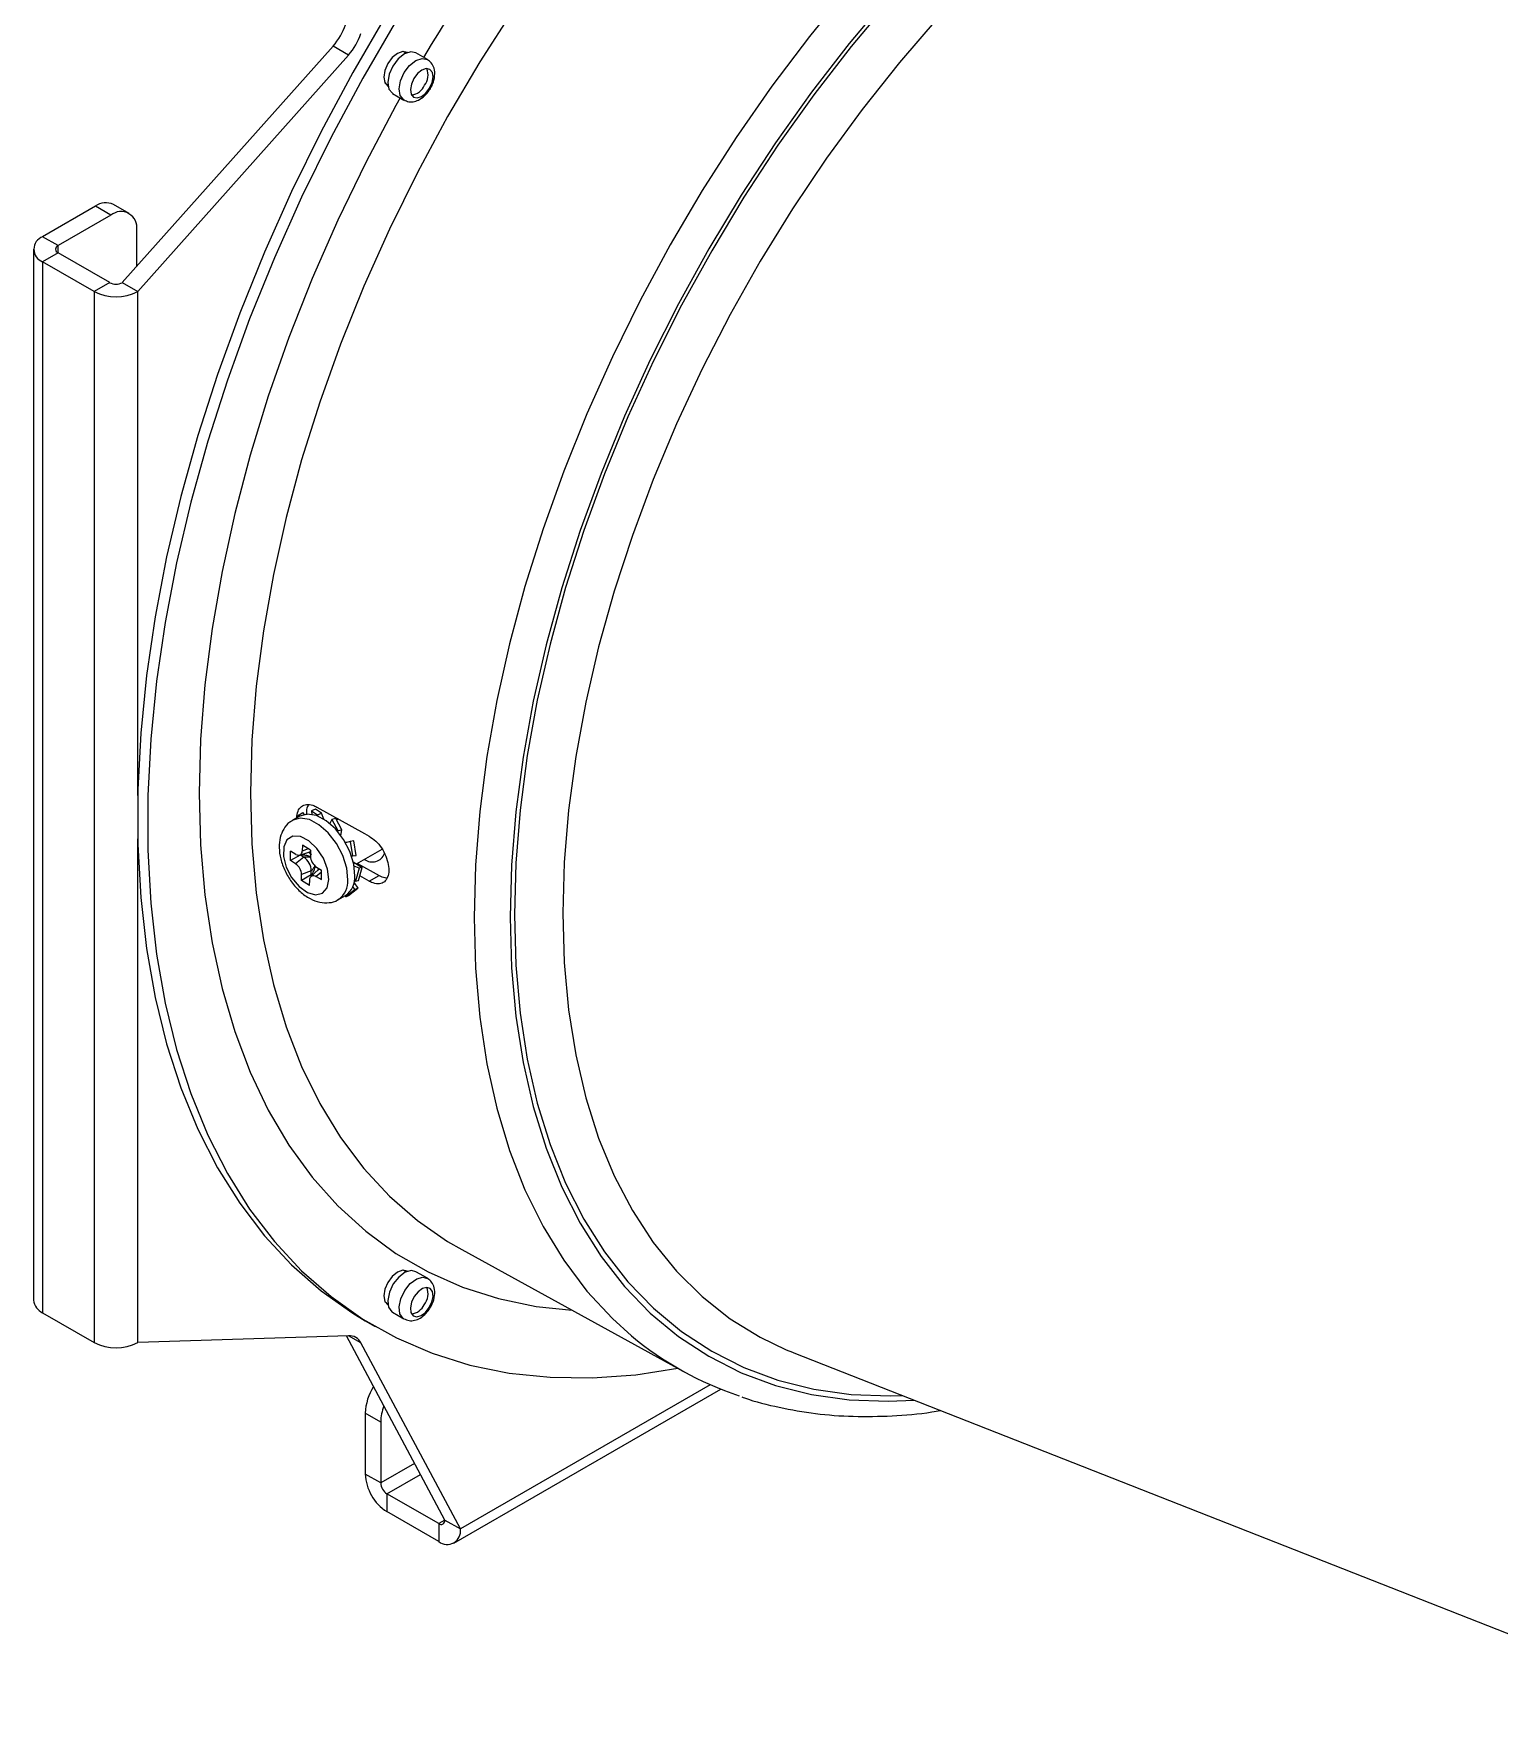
# Model space of a CAD drawing. Extents: x 8 to 113, y 0 to 87.
# Drawn here: x 65.38 to 70.39, y 9.93 to 15.67 of the extents above; entities that cross this region are included whole.
import ezdxf

# ---------------------------------------------------------------- set-up
doc = ezdxf.new("R2010")
doc.units = 0
doc.header["$MEASUREMENT"] = 0
doc.layers.add('OBJECT', color=7, linetype='CONTINUOUS')

msp = doc.modelspace()

# ---------------------------------------------------------------- linework, layer by layer
at = {"layer": 'OBJECT'}
for p, q in [((65.68, 14.8194), (66.4009, 15.6282)), ((66.4538, 15.5976), (66.4009, 15.6282)), ((65.733, 14.7888), (66.4538, 15.5976)), ((66.6506, 15.604), (66.6408, 15.6097)), ((66.7232, 15.5823), (66.6843, 15.6048)), ((66.5783, 15.5014), (66.5881, 15.4958)), ((66.6043, 15.4662), (66.6432, 15.4437)), ((65.5881, 15.0806), (65.4078, 14.9765)), ((65.6411, 15.0501), (65.5881, 15.0806)), ((65.7036, 15.0563), (65.6506, 15.0868)), ((65.6411, 15.0501), (65.4608, 14.946)), ((65.7295, 14.8748), (65.7295, 14.999)), ((65.4608, 14.946), (65.4078, 14.9765)), ((65.4608, 14.9215), (65.4608, 14.946)), ((65.3771, 14.9337), (65.3771, 11.3409)), ((65.4608, 14.9215), (65.4078, 14.8909)), ((65.5846, 14.7888), (65.4078, 14.8909)), ((65.4078, 14.8909), (65.4078, 11.2981)), ((65.6376, 14.8194), (65.4608, 14.9215)), ((65.6376, 14.8194), (65.5846, 14.7888)), ((65.5846, 14.7888), (65.5846, 11.196)), ((65.68, 14.8194), (65.733, 14.7888)), ((65.733, 13.0667), (65.733, 14.7888)), ((66.2867, 12.9956), (66.2626, 12.9817)), ((66.2769, 12.9899), (66.2848, 13.0002)), ((66.2848, 13.0002), (66.2975, 13.0082)), ((66.2848, 13.0002), (66.2879, 12.9963)), ((66.3033, 13.0018), (66.2975, 13.0082)), ((66.3405, 13.0196), (66.3267, 13.0144)), ((66.3267, 13.0144), (66.3278, 13.0019)), ((66.3267, 13.0144), (66.3479, 13.0002)), ((66.3618, 13.0054), (66.3405, 13.0196)), ((66.3479, 13.0002), (66.3618, 13.0054)), ((66.3479, 13.0002), (66.3493, 12.9956)), ((66.3698, 12.9849), (66.3618, 13.0054)), ((66.4107, 12.9872), (66.397, 12.9844)), ((66.4313, 12.9495), (66.4107, 12.9872)), ((66.4189, 12.9859), (66.4132, 12.9826)), ((66.397, 12.9844), (66.3899, 12.9701)), ((66.397, 12.9844), (66.4175, 12.9466)), ((66.4175, 12.9466), (66.4166, 12.9432)), ((66.4175, 12.9466), (66.4313, 12.9495)), ((66.427, 12.9299), (66.4313, 12.9495)), ((65.733, 11.196), (65.733, 12.9182)), ((66.2549, 12.8439), (66.2558, 12.876)), ((66.2735, 12.8652), (66.2558, 12.876)), ((66.2872, 12.8624), (66.3185, 12.8724)), ((66.2959, 12.8963), (66.2954, 12.8762)), ((66.3155, 12.8842), (66.2954, 12.8762)), ((66.3242, 12.8789), (66.2959, 12.8963)), ((66.3188, 12.8719), (66.3181, 12.8723)), ((66.3242, 12.8789), (66.3236, 12.8588)), ((66.4421, 12.907), (66.4588, 12.9093)), ((66.4592, 12.9094), (66.4435, 12.9047)), ((66.4716, 12.911), (66.4592, 12.9094)), ((66.4592, 12.9094), (66.467, 12.86)), ((66.4794, 12.8617), (66.4716, 12.911)), ((66.4808, 12.8323), (66.5684, 12.8828)), ((66.288, 12.8626), (66.2549, 12.8439)), ((66.2726, 12.833), (66.2549, 12.8439)), ((66.301, 12.855), (66.2726, 12.833)), ((66.301, 12.855), (66.2884, 12.8628)), ((66.3214, 12.8688), (66.3273, 12.8645)), ((66.3441, 12.8217), (66.3618, 12.8108)), ((66.3503, 12.8119), (66.3504, 12.8138)), ((66.4631, 12.8584), (66.4745, 12.861)), ((66.467, 12.86), (66.4642, 12.8592)), ((66.467, 12.86), (66.4794, 12.8617)), ((66.4701, 12.8391), (66.5, 12.8201)), ((66.4896, 12.8179), (66.473, 12.8249)), ((66.4896, 12.8179), (66.4775, 12.7734)), ((66.4844, 12.8343), (66.5582, 12.7932)), ((66.4879, 12.7755), (66.5, 12.8201)), ((66.5, 12.8201), (66.4896, 12.8179)), ((66.2925, 12.7759), (66.2931, 12.7959)), ((66.3259, 12.7948), (66.2925, 12.7759)), ((66.3208, 12.7585), (66.2925, 12.7759)), ((66.3263, 12.8092), (66.2931, 12.7959)), ((66.3208, 12.7585), (66.3213, 12.7785)), ((66.3501, 12.8123), (66.3258, 12.7902)), ((66.3259, 12.7948), (66.3263, 12.8092)), ((66.3288, 12.793), (66.3259, 12.7948)), ((66.3616, 12.8038), (66.3432, 12.7896)), ((66.3432, 12.7896), (66.3609, 12.7787)), ((66.3609, 12.7787), (66.3618, 12.8108)), ((66.4725, 12.7678), (66.485, 12.7491)), ((66.4775, 12.7734), (66.474, 12.7755)), ((66.4775, 12.7734), (66.4879, 12.7755)), ((66.5248, 12.7733), (66.4922, 12.7915)), ((66.5248, 12.7733), (66.5582, 12.7932)), ((66.4191, 12.7106), (66.4432, 12.7245)), ((66.445, 12.7199), (66.4423, 12.724)), ((66.4767, 12.745), (66.445, 12.7199)), ((66.445, 12.7199), (66.4534, 12.724)), ((66.4534, 12.724), (66.485, 12.7491)), ((66.4767, 12.745), (66.4681, 12.7542)), ((66.485, 12.7491), (66.4767, 12.745)), ((66.8406, 11.5141), (67.6012, 11.0964)), ((66.6506, 11.4376), (66.6408, 11.4433)), ((66.7232, 11.4159), (66.6843, 11.4384)), ((66.5783, 11.335), (66.5881, 11.3294)), ((65.4078, 11.2981), (65.5846, 11.196)), ((66.5111, 11.2705), (66.545, 11.2509)), ((66.6043, 11.2998), (66.6432, 11.2774)), ((66.4538, 11.2195), (65.733, 11.196)), ((66.7831, 10.5896), (66.4465, 11.2193)), ((66.4961, 11.1951), (66.4538, 11.2195)), ((66.8361, 10.559), (66.4961, 11.1951)), ((67.9764, 11.161), (71.1206, 9.9252)), ((66.8143, 10.511), (67.7262, 11.0374)), ((67.6906, 11.0523), (66.8361, 10.559)), ((66.5638, 10.9244), (66.5109, 10.955)), ((66.5109, 10.955), (66.5109, 10.7468)), ((66.5638, 10.9244), (66.5638, 10.7162)), ((66.5638, 10.7162), (66.5109, 10.7468)), ((66.6797, 10.7831), (66.5638, 10.7162)), ((66.5851, 10.6794), (66.6997, 10.7456)), ((66.7619, 10.5774), (66.5851, 10.6794)), ((66.5851, 10.6794), (66.5851, 10.6183)), ((66.7619, 10.5162), (66.5851, 10.6183)), ((66.7831, 10.5896), (66.7619, 10.5774)), ((66.7619, 10.5774), (66.7619, 10.5162)), ((66.7831, 10.5896), (66.8361, 10.559))]:
    msp.add_line(p, q, dxfattribs=at)
at = {"layer": 'OBJECT', "flags": 128}
for points in [[(68.1623, 15.8245), (68.0293, 15.6613), (67.9015, 15.4914), (67.7792, 15.3154), (67.663, 15.1342), (67.5534, 14.9483), (67.4508, 14.7587), (67.3557, 14.566), (67.2684, 14.3711), (67.1893, 14.1748), (67.1188, 13.9779), (67.057, 13.7811), (67.0043, 13.5853), (66.9609, 13.3914), (66.927, 13.2), (66.9026, 13.012), (66.888, 12.8282), (66.8831, 12.6493), (66.888, 12.476), (66.9026, 12.3091), (66.927, 12.1492), (66.9609, 11.9971), (67.0043, 11.8532), (67.057, 11.7183), (67.1188, 11.5928), (67.1893, 11.4774), (67.2684, 11.3724), (67.3557, 11.2783), (67.4211, 11.2194)], [(67.0196, 15.7564), (66.9027, 15.5741), (66.7925, 15.3872), (66.6894, 15.1965), (66.5938, 15.0028), (66.506, 14.8069), (66.4265, 14.6094), (66.3555, 14.4114), (66.2934, 14.2136), (66.2404, 14.0167), (66.1968, 13.8217), (66.1626, 13.6293), (66.1381, 13.4403), (66.1234, 13.2554), (66.1185, 13.0755), (66.1234, 12.9013), (66.1381, 12.7335), (66.1626, 12.5727), (66.1968, 12.4197), (66.2404, 12.2751), (66.2934, 12.1394), (66.3555, 12.0132), (66.4265, 11.8971), (66.506, 11.7916), (66.5938, 11.6969), (66.6894, 11.6136), (66.7925, 11.542), (66.8406, 11.5141)], [(68.2991, 15.7968), (68.1654, 15.637), (68.0366, 15.4701), (67.9133, 15.2969), (67.796, 15.1181), (67.6853, 14.9345), (67.5816, 14.7468), (67.4854, 14.5558), (67.3971, 14.3625), (67.317, 14.1675), (67.2455, 13.9717), (67.1829, 13.7761), (67.1294, 13.5813), (67.0854, 13.3883), (67.051, 13.1978), (67.0262, 13.0107), (67.0114, 12.8278), (67.0064, 12.6499), (67.0114, 12.4777), (67.0262, 12.312), (67.051, 12.1534), (67.0854, 12.0027), (67.1294, 11.8605), (67.1829, 11.7275), (67.2455, 11.6041), (67.317, 11.4909), (67.3971, 11.3884), (67.4854, 11.297), (67.5816, 11.2171), (67.6853, 11.1492), (67.796, 11.0933), (67.9133, 11.0499), (68.0366, 11.0191), (68.1654, 11.0009), (68.2991, 10.9956), (68.3886, 10.999)], [(68.3054, 15.7857), (68.1724, 15.6269), (68.0444, 15.4611), (67.9219, 15.2889), (67.8053, 15.1112), (67.6953, 14.9287), (67.5923, 14.7421), (67.4966, 14.5524), (67.4088, 14.3602), (67.3292, 14.1664), (67.2581, 13.9718), (67.1959, 13.7773), (67.1428, 13.5838), (67.0991, 13.3919), (67.0648, 13.2026), (67.0403, 13.0167), (67.0255, 12.8349), (67.0206, 12.6581), (67.0255, 12.4869), (67.0403, 12.3222), (67.0648, 12.1646), (67.0991, 12.0148), (67.1428, 11.8735), (67.1959, 11.7412), (67.2581, 11.6186), (67.3292, 11.5061), (67.4088, 11.4042), (67.4966, 11.3134), (67.5923, 11.234), (67.6953, 11.1665), (67.8053, 11.111), (67.9219, 11.0678), (68.0444, 11.0372), (68.1724, 11.0191), (68.3054, 11.0138), (68.3484, 11.0148)], [(66.584, 15.7358), (66.4684, 15.5377), (66.36, 15.3359), (66.2592, 15.131), (66.1663, 14.9239), (66.0817, 14.7153), (66.0057, 14.506), (65.9385, 14.2968), (65.8805, 14.0884), (65.8318, 13.8817), (65.7926, 13.6774), (65.7631, 13.4762), (65.7433, 13.2789), (65.7334, 13.0863), (65.7334, 12.8991), (65.7433, 12.7179), (65.7631, 12.5434), (65.7926, 12.3763), (65.8318, 12.2172), (65.8805, 12.0667), (65.9385, 11.9253), (66.0057, 11.7937), (66.0817, 11.6722), (66.1663, 11.5613), (66.2592, 11.4614), (66.36, 11.373), (66.4684, 11.2963), (66.5111, 11.2705)], [(66.6179, 15.7162), (66.5024, 15.5181), (66.394, 15.3163), (66.2931, 15.1114), (66.2002, 14.9043), (66.1156, 14.6957), (66.0396, 14.4864), (65.9724, 14.2772), (65.9144, 14.0688), (65.8657, 13.8621), (65.8265, 13.6578), (65.797, 13.4566), (65.7773, 13.2593), (65.7674, 13.0667), (65.7674, 12.8795), (65.7773, 12.6983), (65.797, 12.5238), (65.8265, 12.3567), (65.8657, 12.1976), (65.9144, 12.0471), (65.9724, 11.9057), (66.0396, 11.7741), (66.1156, 11.6526), (66.2002, 11.5417), (66.2931, 11.4418), (66.394, 11.3534), (66.5024, 11.2767), (66.6179, 11.212), (66.7402, 11.1595), (66.8687, 11.1195), (67.003, 11.0921), (67.1426, 11.0775), (67.287, 11.0755), (67.4356, 11.0864), (67.5795, 11.1083)], [(68.4692, 15.7259), (68.337, 15.5724), (68.2096, 15.4117), (68.0875, 15.2445), (67.9713, 15.0714), (67.8614, 14.8933), (67.7585, 14.7109), (67.6629, 14.5251), (67.575, 14.3367), (67.4953, 14.1466), (67.4241, 13.9555), (67.3618, 13.7644), (67.3086, 13.5741), (67.2647, 13.3854), (67.2304, 13.1992), (67.2057, 13.0164), (67.1909, 12.8377), (67.186, 12.6639), (67.1909, 12.4958), (67.2057, 12.3342), (67.2304, 12.1798), (67.2647, 12.0333), (67.3086, 11.8952), (67.3618, 11.7664), (67.4241, 11.6472), (67.4953, 11.5384), (67.575, 11.4402), (67.6629, 11.3533), (67.7585, 11.2779), (67.8614, 11.2144), (67.9502, 11.1717)], [(66.6552, 15.6059), (66.6541, 15.6066), (66.6389, 15.6095), (66.6209, 15.6033), (66.6029, 15.5888), (66.5876, 15.5682), (66.5774, 15.5447), (66.5739, 15.5218), (66.5774, 15.5031), (66.5876, 15.4914), (66.5888, 15.4908)], [(66.6843, 15.6048), (66.667, 15.6084), (66.6454, 15.6014), (66.6237, 15.5844), (66.6051, 15.56), (66.5925, 15.5318), (66.5877, 15.5041), (66.5916, 15.4813), (66.6035, 15.4667), (66.6043, 15.4662)], [(66.6432, 15.4437), (66.6424, 15.4442), (66.6305, 15.4588), (66.6266, 15.4817), (66.6313, 15.5093), (66.644, 15.5375), (66.6626, 15.562), (66.6843, 15.579), (66.7059, 15.586), (66.7236, 15.5821)], [(66.6771, 15.5178), (66.6685, 15.4984), (66.6652, 15.4794), (66.6679, 15.4637), (66.676, 15.4537), (66.6885, 15.4508), (66.7033, 15.4556), (66.7182, 15.4673), (66.731, 15.4841), (66.7397, 15.5035), (66.743, 15.5225), (66.7403, 15.5382), (66.7321, 15.5483), (66.7197, 15.5511), (66.7049, 15.5463), (66.6899, 15.5346), (66.6771, 15.5178)], [(66.6306, 15.451), (66.6159, 15.4246), (66.5128, 15.23), (66.4172, 15.0326), (66.3296, 14.8331), (66.2502, 14.6324), (66.1795, 14.4311), (66.1175, 14.2302), (66.0647, 14.0303), (66.0212, 13.8323), (65.9872, 13.637), (65.9628, 13.4451), (65.9482, 13.2574), (65.9433, 13.0746), (65.9482, 12.8975), (65.9628, 12.7268), (65.9872, 12.563), (66.0212, 12.407), (66.0647, 12.2592), (66.1175, 12.1203), (66.1795, 11.9908), (66.2502, 11.8713), (66.3296, 11.7621), (66.4172, 11.6638), (66.5128, 11.5767), (66.6159, 11.5012), (66.7261, 11.4376), (66.843, 11.386), (66.9662, 11.3468), (67.0952, 11.32), (67.2186, 11.3065)], [(66.4515, 12.7782), (66.4476, 12.8182), (66.4343, 12.8607), (66.4126, 12.902), (66.3846, 12.9383), (66.3527, 12.9664), (66.3198, 12.9838), (66.2887, 12.989), (66.2631, 12.982)], [(66.4755, 12.792), (66.4717, 12.8321), (66.4583, 12.8746), (66.4367, 12.9159), (66.4087, 12.9522), (66.3768, 12.9802), (66.3438, 12.9977), (66.3127, 13.0028), (66.2867, 12.9956)], [(66.345, 13.027), (66.5079, 12.9363), (66.5248, 12.9268)], [(66.3864, 12.7794), (66.3821, 12.8147), (66.3678, 12.8517), (66.3454, 12.8854), (66.3181, 12.9113), (66.2894, 12.9258), (66.2633, 12.9271), (66.2433, 12.9149), (66.232, 12.8909), (66.2311, 12.8583), (66.2406, 12.8215), (66.2593, 12.7855), (66.2845, 12.7552), (66.313, 12.7346), (66.3409, 12.7266), (66.3643, 12.7321), (66.3803, 12.7506), (66.3864, 12.7794)], [(66.2735, 12.8652), (66.2776, 12.8631), (66.2816, 12.862), (66.2854, 12.862), (66.2887, 12.863), (66.2914, 12.865), (66.2935, 12.868), (66.2948, 12.8718), (66.2954, 12.8762)], [(66.3501, 12.8123), (66.3529, 12.8143), (66.3549, 12.8151)], [(66.3213, 12.7785), (66.3219, 12.783), (66.3232, 12.7868), (66.3253, 12.7897), (66.328, 12.7918), (66.3313, 12.7928), (66.3351, 12.7928), (66.3391, 12.7917), (66.3432, 12.7896)], [(66.6552, 11.4395), (66.6541, 11.4402), (66.6389, 11.4432), (66.6209, 11.4369), (66.6029, 11.4224), (66.5876, 11.4018), (66.5774, 11.3783), (66.5739, 11.3555), (66.5774, 11.3367), (66.5876, 11.325), (66.5888, 11.3244)], [(66.6843, 11.4384), (66.6692, 11.4421), (66.6479, 11.4364), (66.626, 11.4203), (66.6069, 11.3965), (66.5935, 11.3685), (66.5878, 11.3406), (66.5908, 11.3171), (66.6018, 11.3014), (66.6043, 11.2998)], [(66.6433, 11.2773), (66.6407, 11.279), (66.6296, 11.2946), (66.6267, 11.3182), (66.6324, 11.3461), (66.6458, 11.3741), (66.6649, 11.3979), (66.6867, 11.4139), (66.7081, 11.4197), (66.7238, 11.4155)], [(66.6784, 11.3534), (66.6692, 11.3342), (66.6653, 11.315), (66.6673, 11.2988), (66.6749, 11.288), (66.687, 11.2844), (66.7016, 11.2883), (66.7167, 11.2993), (66.7298, 11.3157), (66.739, 11.335), (66.7429, 11.3541), (66.7409, 11.3703), (66.7333, 11.3811), (66.7212, 11.3848), (66.7065, 11.3808), (66.6915, 11.3698), (66.6784, 11.3534)], [(67.9502, 11.1717), (67.9713, 11.163), (67.9764, 11.161)]]:
    msp.add_lwpolyline(points, dxfattribs=at)
at = {"layer": 'OBJECT'}
for centre, radius, start, end in [((71.5591, 12.7339), 5.627, 132.88354, 149.50218), ((66.2425, 15.7684), 0.2116, 318.48457, 341.51535), ((66.2954, 15.7378), 0.2116, 318.48457, 341.51535), ((66.6679, 15.5295), 0.0578, 322.33804, 22.01226), ((66.6621, 15.5165), 0.0562, 277.36257, 336.58024), ((65.6247, 15.0295), 0.0629, 65.69282, 125.61783), ((65.6756, 15.0078), 0.0546, 350.78598, 129.2035), ((65.424, 14.9337), 0.0458, 110.78396, 249.21659), ((65.4654, 14.9337), 0.0131, 110.78634, 249.2156), ((65.6588, 14.932), 0.1612, 242.60969, 297.3905), ((65.6588, 14.8603), 0.0461, 242.6103, 297.39035), ((66.3147, 12.8844), 0.0126, 287.75323, 318.61465), ((66.247, 12.7947), 0.0461, 1.50954, 56.33953), ((66.2695, 12.8077), 0.0569, 1.5102, 56.33933), ((66.3697, 12.86), 0.0461, 181.512, 236.33707), ((66.5348, 12.8848), 0.0455, 233.97491, 338.38394), ((66.3771, 12.7722), 0.0746, 305.06109, 4.57281), ((66.4015, 12.786), 0.0743, 304.13701, 4.65913), ((66.666, 11.3631), 0.0596, 321.18152, 21.34662), ((65.4296, 11.3462), 0.0528, 185.69532, 245.62517), ((66.663, 11.3484), 0.0544, 276.67513, 335.38243), ((66.4563, 11.1751), 0.0445, 26.73709, 93.25215), ((68.1468, 12.0894), 1.133, 230.16708, 251.59249), ((65.6588, 11.3392), 0.1612, 242.60969, 297.3905), ((66.697, 10.9472), 0.1863, 147.94532, 177.60608), ((66.7272, 10.921), 0.1634, 158.99908, 178.81326), ((66.6719, 10.7541), 0.1612, 182.60565, 237.39454), ((66.6099, 10.7183), 0.0461, 182.60582, 237.39483), ((66.7702, 10.5875), 0.0131, 230.79633, 9.21636), ((66.7909, 10.5517), 0.0458, 230.79674, 9.21457)]:
    msp.add_arc(centre, radius, start, end, dxfattribs=at)
for points, knots in [([(66.7335, 15.4824), (66.7362, 15.4875), (66.7437, 15.5015), (66.7496, 15.526), (66.7478, 15.551), (66.7387, 15.5708), (66.7283, 15.5782), (66.7237, 15.5815)], [0, 0, 0, 0, 0.143857, 0.402391, 0.642648, 0.839785, 1, 1, 1, 1]), ([(66.6435, 15.4442), (66.6489, 15.4416), (66.6601, 15.4363), (66.6797, 15.4378), (66.6996, 15.4458), (66.7188, 15.4609), (66.7287, 15.4755), (66.7335, 15.4824)], [0, 0, 0, 0, 0.171862, 0.351875, 0.548273, 0.784553, 1, 1, 1, 1]), ([(66.2765, 12.9894), (66.2775, 12.9975), (66.2794, 13.0137), (66.2919, 13.0297), (66.3097, 13.037), (66.3286, 13.0351), (66.3406, 13.0292), (66.345, 13.027)], [0, 0, 0, 0, 0.2181492, 0.4363006, 0.6545298, 0.8727816, 1, 1, 1, 1]), ([(66.3168, 13.0346), (66.3147, 13.0311), (66.3095, 13.022), (66.3101, 13.0085), (66.3104, 13.0002)], [0, 0, 0, 0, 0.389538, 1, 1, 1, 1]), ([(66.2638, 12.9808), (66.2601, 12.9791), (66.2468, 12.9729), (66.2309, 12.9522), (66.2187, 12.9226), (66.2153, 12.8878), (66.2207, 12.849), (66.2353, 12.8083), (66.2581, 12.7698), (66.2874, 12.7366), (66.3203, 12.7128), (66.3544, 12.6997), (66.3867, 12.6987), (66.4099, 12.7034), (66.4189, 12.7111), (66.42, 12.7121)], [0, 0, 0, 0, 0.031036, 0.110578, 0.188701, 0.272056, 0.362752, 0.456641, 0.55068, 0.645822, 0.743495, 0.830833, 0.911141, 0.988314, 1, 1, 1, 1]), ([(66.3179, 12.8722), (66.3184, 12.872), (66.3207, 12.8709), (66.3224, 12.8693), (66.3239, 12.8679)], [0, 0, 0, 0, 0.183769, 1, 1, 1, 1]), ([(66.3184, 12.8722), (66.3184, 12.8722), (66.3185, 12.8721), (66.3188, 12.8718), (66.3194, 12.8715), (66.32, 12.8711), (66.3207, 12.8707), (66.3212, 12.8704), (66.3215, 12.8702)], [0, 0, 0, 0, 0.309927, 0.557761, 0.664654, 0.768227, 0.877271, 1, 1, 1, 1]), ([(66.5248, 12.9268), (66.5322, 12.9218), (66.5472, 12.9118), (66.5671, 12.8875), (66.5823, 12.8593), (66.591, 12.8299), (66.5924, 12.8029), (66.5863, 12.7813), (66.5733, 12.7674), (66.5548, 12.7628), (66.5376, 12.7667), (66.5274, 12.7719), (66.5248, 12.7733)], [0, 0, 0, 0, 0.1045636, 0.2119024, 0.3192652, 0.4266481, 0.5340033, 0.6413275, 0.7486678, 0.8560432, 0.9634202, 1, 1, 1, 1]), ([(66.2883, 12.8628), (66.2891, 12.8631), (66.2908, 12.8636), (66.2938, 12.864), (66.3004, 12.864), (66.3114, 12.8622), (66.3193, 12.8592), (66.3238, 12.8575)], [0, 0, 0, 0, 0.0617884, 0.1302262, 0.2105124, 0.5479383, 1, 1, 1, 1]), ([(66.301, 12.855), (66.3021, 12.8555), (66.3045, 12.8563), (66.3089, 12.8569), (66.3137, 12.857), (66.3192, 12.8566), (66.3224, 12.8557), (66.3241, 12.8553)], [0, 0, 0, 0, 0.144522, 0.303641, 0.494902, 0.728695, 1, 1, 1, 1]), ([(66.3259, 12.7948), (66.3265, 12.7953), (66.3279, 12.7965), (66.3298, 12.7988), (66.3334, 12.8044), (66.3371, 12.8125), (66.3386, 12.8189), (66.3393, 12.8218)], [0, 0, 0, 0, 0.0738, 0.155549, 0.25146, 0.654495, 1, 1, 1, 1]), ([(66.3384, 12.8265), (66.338, 12.8255), (66.3372, 12.823), (66.3347, 12.8189), (66.3321, 12.8149), (66.3292, 12.8115), (66.3273, 12.8099), (66.3263, 12.8092)], [0, 0, 0, 0, 0.19476, 0.453138, 0.664478, 0.840299, 1, 1, 1, 1]), ([(66.3505, 12.8168), (66.3504, 12.8165), (66.3504, 12.8159), (66.3504, 12.8152), (66.3504, 12.8145), (66.3504, 12.8139), (66.3504, 12.8134), (66.3504, 12.8132), (66.3505, 12.8132), (66.3506, 12.8132)], [0, 0, 0, 0, 0.103822, 0.197342, 0.287351, 0.380945, 0.597866, 0.87078, 1, 1, 1, 1]), ([(66.5582, 12.7932), (66.5648, 12.7898), (66.5747, 12.7848), (66.5832, 12.7854), (66.586, 12.7856)], [0, 0, 0, 0, 0.665418, 1, 1, 1, 1]), ([(66.732, 11.3136), (66.7348, 11.3185), (66.7426, 11.3323), (66.7493, 11.3569), (66.7483, 11.3823), (66.7397, 11.4031), (66.7291, 11.4113), (66.7242, 11.4151)], [0, 0, 0, 0, 0.140861, 0.392865, 0.632437, 0.828409, 1, 1, 1, 1]), ([(66.6436, 11.2776), (66.6492, 11.275), (66.6606, 11.2698), (66.6803, 11.2715), (66.7003, 11.2798), (66.7184, 11.2944), (66.7279, 11.3078), (66.732, 11.3136)], [0, 0, 0, 0, 0.180784, 0.365665, 0.568487, 0.812532, 1, 1, 1, 1]), ([(67.7988, 11.0106), (67.8016, 11.0095), (67.8424, 10.9938), (67.9262, 10.9739), (68.05, 10.9518), (68.1788, 10.9421), (68.3118, 10.9446), (68.4116, 10.9521), (68.4676, 10.9624), (68.4773, 10.9641)], [0, 0, 0, 0, 0.0139315, 0.2019215, 0.3904126, 0.5795886, 0.7695351, 0.9602445, 1, 1, 1, 1])]:
    msp.add_open_spline(points, degree=3, knots=knots, dxfattribs=at)

doc.saveas('drawing.dxf')
